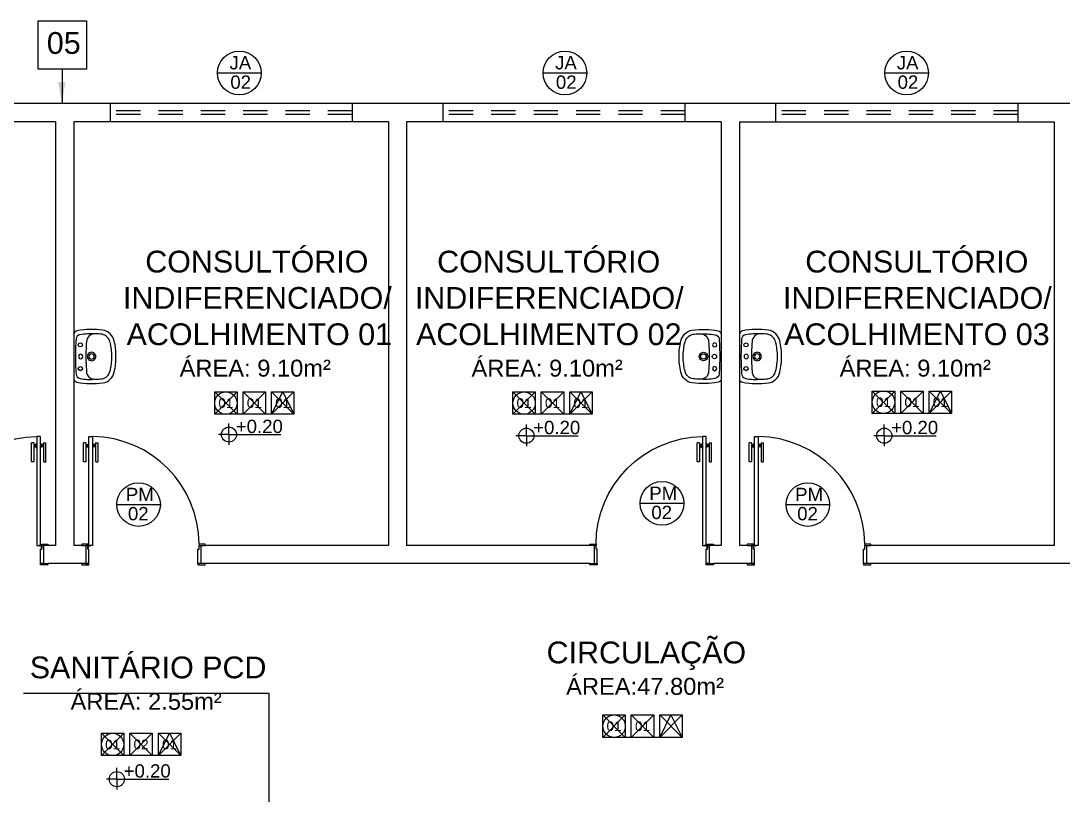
# Model space of a CAD drawing. Header units: millimetres. Extents: x 2125 to 3408, y 1171 to 1686.
# Drawn here: x 2914.96 to 2923.57, y 1475.72 to 1482.12 of the extents above; entities that cross this region are included whole.
import ezdxf
from ezdxf.enums import TextEntityAlignment as Align

# ---------------------------------------------------------------- set-up
doc = ezdxf.new("R2010")
doc.units = ezdxf.units.MM
doc.linetypes.add('CONTORNO_QUADRO_T', pattern=[0.35, 0.2, -0.15])
for name, color, linetype in [('at_Entity', 7, 'Continuous'), ('cotas', 7, 'Continuous'), ('ESQUADRIA', 3, 'Continuous'), ('ESQUADRIAS', 7, 'Continuous'), ('JANELA2', 1, 'Continuous'), ('LAYOUT', 7, 'Continuous'), ('Layout_Equipamentos', 7, 'Continuous'), ('PAREDE', 4, 'Continuous'), ('TEXTO01', 7, 'Continuous'), ('TEXTO02', 3, 'Continuous'), ('TEXTO03', 2, 'Continuous'), ('TEXTO_ESP_FORRO', 62, 'Continuous'), ('TEXTO_ESP_PAREDES', 10, 'Continuous'), ('TEXTO_ESP_PISO', 150, 'Continuous')]:
    doc.layers.add(name, color=color, linetype=linetype)
doc.styles.add('ARIAL', font='sanss___.ttf')
doc.styles.get("Standard").update_dxf_attribs({"font": 'arial.ttf'})
doc.styles.add('TEXTO1', font='swissko.ttf', dxfattribs={"width": 0.6, "height": 0.1})

# ---------------------------------------------------------------- blocks, each defined once
blk = doc.blocks.new('P90_02')
at = {"layer": 'ESQUADRIAS', "color": 2}
for p, q in [((0.025, 0.075), (0.025, 0.975)), ((0.025, 0.975), (0.055, 0.975)), ((0.055, 0.975), (0.055, 0.075)), ((0.055, 0.075), (0.025, 0.075))]:
    blk.add_line(p, q, dxfattribs=at)
at = {"layer": 'ESQUADRIAS', "color": 3, "linetype": 'Continuous'}
for p, q in [((-0.02, 0.7698), (-0.02, 0.9215)), ((0, 0.9215), (0, 0.7698)), ((0.023, 0.88), (0.023, 0.92)), ((0.057, 0.88), (0.057, 0.92)), ((0.08, 0.9215), (0.08, 0.7698)), ((0.1, 0.7698), (0.1, 0.9215)), ((-0.0035, 0.7668), (-0.0175, 0.7668)), ((0.0835, 0.7668), (0.0975, 0.7668))]:
    blk.add_line(p, q, dxfattribs=at)
at = {"layer": 'ESQUADRIAS', "color": 3}
for p, q in [((0, 0.9215), (-0.02, 0.9215)), ((0, 0.91), (0.023, 0.91)), ((0, 0.9), (0.023, 0.9)), ((0, 0.89), (0.023, 0.89)), ((0.023, 0.92), (0.025, 0.92)), ((0.023, 0.88), (0.025, 0.88)), ((0.057, 0.92), (0.055, 0.92)), ((0.057, 0.88), (0.055, 0.88)), ((0.08, 0.91), (0.057, 0.91)), ((0.08, 0.9), (0.057, 0.9)), ((0.08, 0.89), (0.057, 0.89)), ((0.08, 0.9215), (0.1, 0.9215))]:
    blk.add_line(p, q, dxfattribs=at)
at = {"layer": 'ESQUADRIAS'}
for p, q in [((0.0165, 0.0585), (0.0165, 0.0615)), ((0.0315, 0.0735), (0.0285, 0.0735))]:
    blk.add_line(p, q, dxfattribs=at)
at = {"layer": 'ESQUADRIAS', "color": 3}
for points in [[(0.015, 0.085), (-0.035, 0.085), (-0.035, 0.075), (0.015, 0.075)], [(0.985, 0.085), (0.935, 0.085), (0.935, 0.075), (0.985, 0.075)], [(0.025, -0.075), (0, -0.075), (-0.035, -0.075), (-0.035, -0.085), (0.025, -0.085)], [(0.985, -0.075), (0.925, -0.075), (0.925, -0.085), (0.985, -0.085)]]:
    blk.add_lwpolyline(points, close=True, dxfattribs=at)
at = {"layer": 'ESQUADRIAS', "color": 2}
for points in [[(0.025, 0.045), (0.015, 0.045), (0.015, 0.075), (0, 0.075), (0, -0.075), (0.025, -0.075)], [(0.925, 0.045), (0.935, 0.045), (0.935, 0.075), (0.95, 0.075), (0.95, -0.075), (0.925, -0.075)]]:
    blk.add_lwpolyline(points, close=True, dxfattribs=at)
at = {"layer": 'ESQUADRIAS', "color": 1}
for points in [[(0.016, 0.0705, -0.236068), (0.015, 0.0725), (0.015, 0.07), (0.015, 0.05), (0.016, 0.05)], [(0.0195, 0.074, 0.236068), (0.0175, 0.075), (0.02, 0.075), (0.04, 0.075), (0.04, 0.074)]]:
    blk.add_lwpolyline(points, format="xyb", close=True, dxfattribs=at)
at = {"layer": 'ESQUADRIAS'}
for points in [[(0.0173, 0.0625), (0.0165, 0.0615), (0.016, 0.0615)], [(0.0173, 0.0575), (0.0165, 0.0585), (0.016, 0.0585)], [(0.0173, 0.0596), (0.0175, 0.0596), (0.0175, 0.0575), (0.0173, 0.0575), (0.0173, 0.0625), (0.0175, 0.0625), (0.0175, 0.0604), (0.0173, 0.0604)], [(0.0275, 0.0727), (0.0285, 0.0735), (0.0285, 0.074)], [(0.0304, 0.0727), (0.0304, 0.0725), (0.0325, 0.0725), (0.0325, 0.0727), (0.0275, 0.0727), (0.0275, 0.0725), (0.0296, 0.0725), (0.0296, 0.0727)], [(0.0325, 0.0727), (0.0315, 0.0735), (0.0315, 0.074)]]:
    blk.add_lwpolyline(points, dxfattribs=at)
at = {"layer": 'ESQUADRIAS', "color": 1}
blk.add_circle((0.0175, 0.0725), 0.0025, dxfattribs=at)
at = {"layer": 'ESQUADRIAS'}
blk.add_arc((0.0429, 0.083), 0.8921, 0.12949, 89.22311, dxfattribs=at)
at = {"layer": 'ESQUADRIAS', "color": 3, "linetype": 'Continuous'}
for centre, start, end in [((-0.017, 0.7698), 180, 260.53768), ((-0.003, 0.7698), 260.53768, 360), ((0.083, 0.7698), 180, 279.46232), ((0.097, 0.7698), 279.46232, 0)]:
    blk.add_arc(centre, 0.003, start, end, dxfattribs=at)
blk = doc.blocks.new('new block12')
at = {"layer": 'at_Entity', "color": 0}
for p, q in [((-0.1904, 0), (0, 0)), ((-0.1143, 0.055), (-0.1079, 0.0656)), ((-0.1079, 0.0423), (-0.1143, 0.055)), ((-0.1079, 0.0656), (-0.0973, 0.0719)), ((-0.0973, 0.036), (-0.1079, 0.0423)), ((-0.0973, 0.0719), (-0.0846, 0.0656)), ((-0.0846, 0.0423), (-0.0973, 0.036)), ((-0.0846, 0.0656), (-0.0804, 0.055)), ((-0.0804, 0.055), (-0.0846, 0.0423)), ((-0.0635, 0), (0.1248, 0)), ((0, 0), (0.1926, 0)), ((0.0825, 0.055), (0.0868, 0.0656)), ((0.0868, 0.0423), (0.0825, 0.055)), ((0.0868, 0.0656), (0.0995, 0.0719)), ((0.0995, 0.036), (0.0868, 0.0423)), ((0.0995, 0.0719), (0.11, 0.0656)), ((0.11, 0.0423), (0.0995, 0.036)), ((0.11, 0.0656), (0.1164, 0.055)), ((0.1164, 0.055), (0.11, 0.0423))]:
    blk.add_line(p, q, dxfattribs=at)
for centre, radius, start, end in [((-0.0119, -0.1249), 0.4735, 88.69805, 104.42194), ((0.0099, -0.1255), 0.4741, 75.63679, 91.34148), ((-0.1037, 0.2192), 0.1175, 102.51398, 169.94425), ((-0.1021, 0.2163), 0.0847, 102.94607, 167.28087), ((0.0138, -0.2613), 0.5766, 91.35244, 103.5038), ((-0.0133, -0.2572), 0.5725, 76.4579, 88.69664), ((0.1052, 0.222), 0.0784, 8.41938, 78.38368), ((0.1075, 0.2249), 0.1107, 7.71962, 79.59246), ((0.5296, 0.1532), 0.7539, 173.41338, 189.69292), ((0.4249, 0.1494), 0.6136, 177.32306, 189.24154), ((0.1228, 0.188), 0.311, 171.32208, 181.82646), ((-0.1166, 0.1739), 0.0716, 176.60246, 219.59969), ((-0.0011, 0.1471), 0.0349, 90, 149.99293), ((-0.0011, 0.1471), 0.0349, 29.99676, 89.99928), ((0.1078, 0.1732), 0.0781, 324.65246, 2.83944), ((-0.2623, 0.1317), 0.4504, 349.78202, 5.79718), ((-0.1329, 0.1882), 0.3189, 357.99462, 8.16964), ((-0.5309, 0.1535), 0.7531, 350.27914, 6.57653), ((-0.1209, 0.1714), 0.0667, 220.34381, 269.44866), ((0.0021, 1.5743), 1.4748, 265.18956, 269.93912), ((-0.0011, 0.1471), 0.0349, 150.00315, 209.99685), ((-0.0011, 0.1471), 0.0349, 209.99676, 269.99928), ((-0.0011, 0.1471), 0.0222, 90, 180), ((-0.0011, 0.1471), 0.0222, 180, 270), ((-0.0011, 0.1471), 0.0222, 360, 90), ((-0.0011, 0.1471), 0.0222, 270.00968, 360), ((-0.0011, 0.1471), 0.0349, 270, 329.99293), ((-0.001, 1.4521), 1.3526, 270.02076, 275.09507), ((-0.0011, 0.1471), 0.0349, 330.00315, 29.99685), ((0.1226, 0.1679), 0.0631, 266.77318, 320.7547), ((-0.1647, 0.0446), 0.0522, 200.54167, 238.93005), ((-0.1427, 0.0567), 0.0385, 188.75581, 265.61268), ((-0.0074, 1.7284), 1.7156, 265.3753, 270.21026), ((-0.0011, 0.0561), 0.018, 150.01278, 209.98722), ((-0.0011, 0.0561), 0.018, 90, 150.03984), ((-0.0011, 0.0561), 0.018, 210.01908, 270.03665), ((-0.001, 0.0561), 0.018, 30.01908, 90.03665), ((-0.0011, 0.0561), 0.018, 270, 330.03984), ((-0.0011, 1.8918), 1.879, 270, 274.41438), ((-0.0011, 0.0561), 0.018, 330.01278, 29.98722), ((0.1414, 0.0585), 0.0402, 273.11398, 350.39284), ((0.1736, 0.034), 0.0386, 297.86727, 348.56925)]:
    blk.add_arc(centre, radius, start, end, dxfattribs=at)
blk = doc.blocks.new('Esp_Pis_Par_For_Esc100')
at = {"layer": 'DEFPOINTS'}
for p, q in [((0, 0.37), (0.37, 0)), ((0.37, 0.37), (0, 0)), ((0.47, 0.37), (0.84, 0)), ((0.84, 0.37), (0.47, 0)), ((0.94, 0.37), (1.31, 0)), ((1.31, 0.37), (0.94, 0)), ((0.47, 0), (0.37, 0)), ((0.94, 0), (0.84, 0))]:
    blk.add_line(p, q, dxfattribs=at)
for points in [[(0.37, 0.37), (0.37, 0), (0, 0), (0, 0.37)], [(1.31, 0.37), (1.31, 0), (0.94, 0), (0.94, 0.37)]]:
    blk.add_lwpolyline(points, close=True, dxfattribs=at)
at = {"layer": 'TEXTO_ESP_FORRO'}
blk.add_lwpolyline([(0.94, 0), (1.125, 0.37), (1.31, 0)], close=True, dxfattribs=at)
at = {"layer": 'TEXTO_ESP_PAREDES'}
blk.add_lwpolyline([(0.84, 0.37), (0.84, 0), (0.47, 0), (0.47, 0.37)], close=True, dxfattribs=at)
at = {"layer": 'TEXTO_ESP_PISO'}
blk.add_circle((0.185, 0.185), 0.185, dxfattribs=at)
at = {"layer": 'TEXTO_ESP_FORRO', "color": 3, "linetype": 'ByBlock', "style": 'ARIAL', "text_generation_flag": 6}
blk.add_attdef('FOR', text='', height=0.16, rotation=180, dxfattribs=at).set_placement((1.125, 0.185), align=Align.MIDDLE_CENTER)
at = {"layer": 'TEXTO_ESP_PAREDES', "color": 3, "linetype": 'ByBlock', "ltscale": 0.0001, "style": 'ARIAL', "text_generation_flag": 6}
blk.add_attdef('PAR', text='', height=0.16, rotation=180, dxfattribs=at).set_placement((0.655, 0.185), align=Align.MIDDLE_CENTER)
at = {"layer": 'TEXTO_ESP_PISO', "color": 3, "linetype": 'ByBlock', "style": 'ARIAL', "text_generation_flag": 6}
blk.add_attdef('PIS', text='', height=0.16, rotation=180, dxfattribs=at).set_placement((0.185, 0.185), align=Align.MIDDLE_CENTER)
blk = doc.blocks.new('new block4')
at = {"layer": 'TEXTO01'}
h = blk.add_hatch(dxfattribs=at)
h.set_pattern_fill('ANGLE', color=256)
h.set_pattern_definition([(0, (-2260.456, -913.906), (0, 6.985), [5.08, -1.905]), (90, (-2260.456, -913.906), (-6.985, 4e-16), [5.08, -1.905])])
h.paths.add_polyline_path([(0, 0), (0, -0.0624, 0.414214), (0.0624, 0)])
h.paths.add_polyline_path([(0, 0), (0, 0.0624, 0.414214), (-0.0624, 0)])
for q in [(0, 0.093), (-0.0862, 0), (0.4292, 0), (0, -0.0852)]:
    blk.add_line((0, 0), q, dxfattribs=at)
blk.add_circle((0, 0), 0.0624, dxfattribs=at)

msp = doc.modelspace()

# ---------------------------------------------------------------- linework, layer by layer
msp.add_line((2915.3013, 1481.7153), (2915.3013, 1481.4335))
msp.add_lwpolyline([(2915.1013, 1482.1153), (2915.5013, 1482.1153), (2915.5013, 1481.7153), (2915.1013, 1481.7153)], close=True)
at = {"layer": 'ESQUADRIA', "linetype": 'CONTORNO_QUADRO_T'}
for p, q in [((2917.6967, 1481.3712), (2915.6967, 1481.3712)), ((2917.6967, 1481.3412), (2915.6967, 1481.3412)), ((2920.4467, 1481.3712), (2918.4467, 1481.3712)), ((2920.4467, 1481.3412), (2918.4467, 1481.3412)), ((2923.1967, 1481.3712), (2921.1967, 1481.3712)), ((2923.1967, 1481.3412), (2921.1967, 1481.3412))]:
    msp.add_line(p, q, dxfattribs=at)
at = {"layer": 'JANELA2', "linetype": 'Continuous'}
for p, q in [((2915.6967, 1481.4312), (2915.6967, 1481.2812)), ((2917.6967, 1481.4312), (2917.6967, 1481.2812)), ((2918.4467, 1481.4312), (2918.4467, 1481.2812)), ((2920.4467, 1481.4312), (2920.4467, 1481.2812)), ((2923.1967, 1481.4312), (2923.1967, 1481.2812))]:
    msp.add_line(p, q, dxfattribs=at)
at = {"layer": 'JANELA2'}
msp.add_line((2921.1967, 1481.2812), (2921.1967, 1481.4312), dxfattribs=at)
at = {"layer": 'LAYOUT'}
msp.add_solid([(2915.328, 1481.6112), (2915.298, 1481.4312), (2915.268, 1481.6112)], dxfattribs=at)
at = {"layer": 'PAREDE', "linetype": 'Continuous'}
for p, q in [((2937.6967, 1481.4312), (2907.6467, 1481.4312)), ((2915.2467, 1481.2812), (2907.7967, 1481.2812)), ((2915.2467, 1481.2812), (2915.2467, 1477.7812)), ((2915.2467, 1481.2812), (2915.2467, 1477.7812)), ((2917.9967, 1481.2812), (2915.3967, 1481.2812)), ((2915.3967, 1481.2812), (2915.3967, 1477.7812)), ((2917.9967, 1481.2812), (2917.9967, 1477.7812)), ((2920.7467, 1481.2812), (2918.1467, 1481.2812)), ((2918.1467, 1481.2812), (2918.1467, 1477.7812)), ((2920.7467, 1481.2812), (2920.7467, 1477.7812)), ((2920.8967, 1481.2812), (2920.8967, 1477.7812)), ((2920.8967, 1481.2812), (2923.4967, 1481.2812)), ((2923.4967, 1481.2812), (2923.4967, 1477.7812)), ((2915.2467, 1477.7812), (2915.1817, 1477.7812)), ((2915.4617, 1477.7812), (2915.3967, 1477.7812)), ((2917.9967, 1477.7812), (2916.4817, 1477.7812)), ((2919.6617, 1477.7812), (2918.1467, 1477.7812)), ((2920.7467, 1477.7812), (2920.6817, 1477.7812)), ((2920.9617, 1477.7812), (2920.8967, 1477.7812)), ((2923.4967, 1477.7812), (2921.9817, 1477.7812)), ((2915.4617, 1477.6312), (2915.1817, 1477.6312)), ((2915.5217, 1477.6312), (2915.4967, 1477.6312)), ((2919.6617, 1477.6312), (2916.4817, 1477.6312)), ((2920.9617, 1477.6312), (2920.6817, 1477.6312)), ((2925.1617, 1477.6312), (2921.9817, 1477.6312))]:
    msp.add_line(p, q, dxfattribs=at)
at = {"layer": 'TEXTO01'}
for p, q in [((2916.5841, 1481.6848), (2916.9449, 1481.6848)), ((2919.2743, 1481.6848), (2919.6351, 1481.6848)), ((2922.0978, 1481.6848), (2922.4586, 1481.6848)), ((2915.7513, 1478.1194), (2916.112, 1478.1194)), ((2920.0762, 1478.1295), (2920.437, 1478.1295)), ((2921.2816, 1478.1194), (2921.6424, 1478.1194)), ((2917.0106, 1476.5586), (2914.9812, 1476.5586)), ((2917.0106, 1475.3109), (2917.0106, 1476.5586))]:
    msp.add_line(p, q, dxfattribs=at)
for centre in [(2916.7645, 1481.6848), (2919.4547, 1481.6848), (2922.2782, 1481.6848), (2915.9316, 1478.1194), (2920.2566, 1478.1295), (2921.462, 1478.1194)]:
    msp.add_circle(centre, 0.1804, dxfattribs=at)

# ---------------------------------------------------------------- block references
at = {"layer": 'ESQUADRIAS', "xscale": -1}
for p in [(2915.1467, 1477.7062), (2920.6467, 1477.7062)]:
    msp.add_blockref('P90_02', p, dxfattribs=at)
at = {"layer": 'ESQUADRIAS'}
for p in [(2915.4967, 1477.7062), (2920.9967, 1477.7062)]:
    msp.add_blockref('P90_02', p, dxfattribs=at)
at = {"layer": 'Layout_Equipamentos', "rotation": 270}
for p in [(2915.3967, 1479.3412), (2920.8967, 1479.3412)]:
    msp.add_blockref('new block12', p, dxfattribs=at)
at = {"layer": 'Layout_Equipamentos', "xscale": -1, "rotation": 90}
msp.add_blockref('new block12', (2920.7467, 1479.3412), dxfattribs=at)
at = {"layer": 'TEXTO01'}
for p in [(2916.6789, 1478.697), (2919.1363, 1478.6878), (2922.0936, 1478.6878), (2915.7524, 1475.8504)]:
    msp.add_blockref('new block4', p, dxfattribs=at)
at = {"layer": 'TEXTO02', "xscale": 0.5, "yscale": 0.5, "zscale": 0.5}
for p, values in [((2916.5607, 1478.8652), {'PIS': '01', 'PAR': '01', 'FOR': '01'}), ((2919.0247, 1478.8652), {'PIS': '01', 'PAR': '01', 'FOR': '01'}), ((2921.9948, 1478.8722), {'PIS': '01', 'PAR': '01', 'FOR': '01'}), ((2915.6253, 1476.0445), {'PIS': '01', 'PAR': '02', 'FOR': '01'})]:
    msp.add_blockref('Esp_Pis_Par_For_Esc100', p, dxfattribs=at).add_auto_attribs(values)
at = {"layer": 'TEXTO02'}
ref = msp.add_blockref('Esp_Pis_Par_For_Esc100', (2919.7685, 1476.1957), dxfattribs=dict(at, xscale=0.5, yscale=0.5, zscale=0.5))
ref.add_attrib('PIS', '01', dxfattribs={"layer": 'TEXTO_ESP_PISO', "color": 3, "linetype": 'ByBlock', "height": 0.08, "rotation": 180, "style": 'ARIAL', "text_generation_flag": 6}).set_placement((2919.861, 1476.2882), align=Align.MIDDLE_CENTER)
ref.add_attrib('PAR', '01', dxfattribs={"layer": 'TEXTO_ESP_PAREDES', "color": 3, "linetype": 'ByBlock', "ltscale": 0.0001, "height": 0.08, "rotation": 180, "style": 'ARIAL', "text_generation_flag": 6}).set_placement((2920.096, 1476.2882), align=Align.MIDDLE_CENTER)

# ---------------------------------------------------------------- texts
at = {"layer": 'cotas', "ltscale": 0.0001, "char_height": 0.11, "width": 0.503613, "attachment_point": 1, "style": 'TEXTO1'}
for insert in [(2916.667, 1478.8198), (2919.1243, 1478.8106), (2922.0817, 1478.8106), (2915.7405, 1475.9732)]:
    msp.add_mtext('\\pi0.06832;{\\fSansSerif|b0|i0|c2|p2;\\W1;+0.20}', dxfattribs=dict(at, insert=insert))
at = {"layer": 'TEXTO01', "ltscale": 0.0001, "attachment_point": 1, "style": 'TEXTO1'}
for s, insert, char_height, width in [('{\\fSansSerif|b0|i0|c2|p2;\\W1;JA}', (2916.6834, 1481.8243), 0.11, 0.330365), ('{\\fSansSerif|b0|i0|c2|p2;\\W1;JA}', (2919.3736, 1481.8243), 0.11, 0.330365), ('{\\fSansSerif|b0|i0|c2|p2;\\W1;JA}', (2922.1971, 1481.8243), 0.11, 0.330365), ('{\\fSansSerif|b0|i0|c2|p2;\\W1;02}', (2916.6901, 1481.6637), 0.11, 0.330365), ('{\\fSansSerif|b0|i0|c2|p2;\\W1;02}', (2919.3803, 1481.6637), 0.11, 0.330365), ('{\\fSansSerif|b0|i0|c2|p2;\\W1;02}', (2922.2038, 1481.6637), 0.11, 0.330365), ('{\\fSansSerif|b0|i0|c2|p2;\\W1;PM}', (2915.8269, 1478.2573), 0.11, 0.330365), ('{\\fSansSerif|b0|i0|c2|p2;\\W1;PM}', (2920.1518, 1478.2674), 0.11, 0.330365), ('{\\fSansSerif|b0|i0|c2|p2;\\W1;PM}', (2921.3573, 1478.2573), 0.11, 0.330365), ('{\\fSansSerif|b0|i0|c2|p2;\\W1;02}', (2920.1689, 1478.109), 0.11, 0.330365), ('{\\fSansSerif|b0|i0|c2|p2;\\W1;02}', (2915.844, 1478.0989), 0.11, 0.330365), ('{\\fSansSerif|b0|i0|c2|p2;\\W1;02}', (2921.3743, 1478.0989), 0.11, 0.330365), ('\\pi-0.0659;{\\fSansSerif|b0|i0|c2|p2;\\H1.5x;\\W1;\\C2;CIRCULAÇÃO\\P\\pi0.095437;\\H0.77777x;\\C3;ÁREA:47.80m²}', (2919.3693, 1476.9871), 0.12, 1.466226), ('\\pi0.84875;{\\fSansSerif|b0|i0|c2|p2;\\H1.5x;\\W1;\\C2;SANITÁRIO PCD\\P\\pi1.1854;\\H0.77777x;\\C3;ÁREA: 2.55m²}', (2914.1841, 1476.8635), 0.12, 3.592802)]:
    msp.add_mtext(s, dxfattribs=dict(at, insert=insert, char_height=char_height, width=width))
at = {"layer": 'TEXTO02', "ltscale": 0.0001, "insert": (2915.1738, 1482.0224), "char_height": 0.18, "attachment_point": 1}
msp.add_mtext('05', dxfattribs=at)
at = {"layer": 'TEXTO03', "ltscale": 0.0001, "char_height": 0.12, "width": 3.592802, "attachment_point": 1, "style": 'TEXTO1'}
for s, insert in [('\\pi0.90134;{\\fSansSerif|b0|i0|c2|p2;\\H1.5x;\\W1;\\C2;CONSULTÓRIO\\P\\pi0.71727;INDIFERENCIADO/\\P\\pi0.74714;ACOLHIMENTO 01\\P\\pi1.1854;\\H0.77777x;\\C3;ÁREA: 9.10m²}', (2915.0857, 1480.2162)), ('\\pi0.90134;{\\fSansSerif|b0|i0|c2|p2;\\H1.5x;\\W1;\\C2;CONSULTÓRIO\\P\\pi0.71727;INDIFERENCIADO/\\P\\pi0.72702;ACOLHIMENTO 02\\P\\pi1.1854;\\H0.77777x;\\C3;ÁREA: 9.10m²}', (2917.4976, 1480.2162)), ('\\pi0.90134;{\\fSansSerif|b0|i0|c2|p2;\\H1.5x;\\W1;\\C2;CONSULTÓRIO\\P\\pi0.71727;INDIFERENCIADO/\\P\\pi0.72739;ACOLHIMENTO 03\\P\\pi1.1854;\\H0.77777x;\\C3;ÁREA: 9.10m²}', (2920.5393, 1480.2162))]:
    msp.add_mtext(s, dxfattribs=dict(at, insert=insert))

doc.saveas('drawing.dxf')
